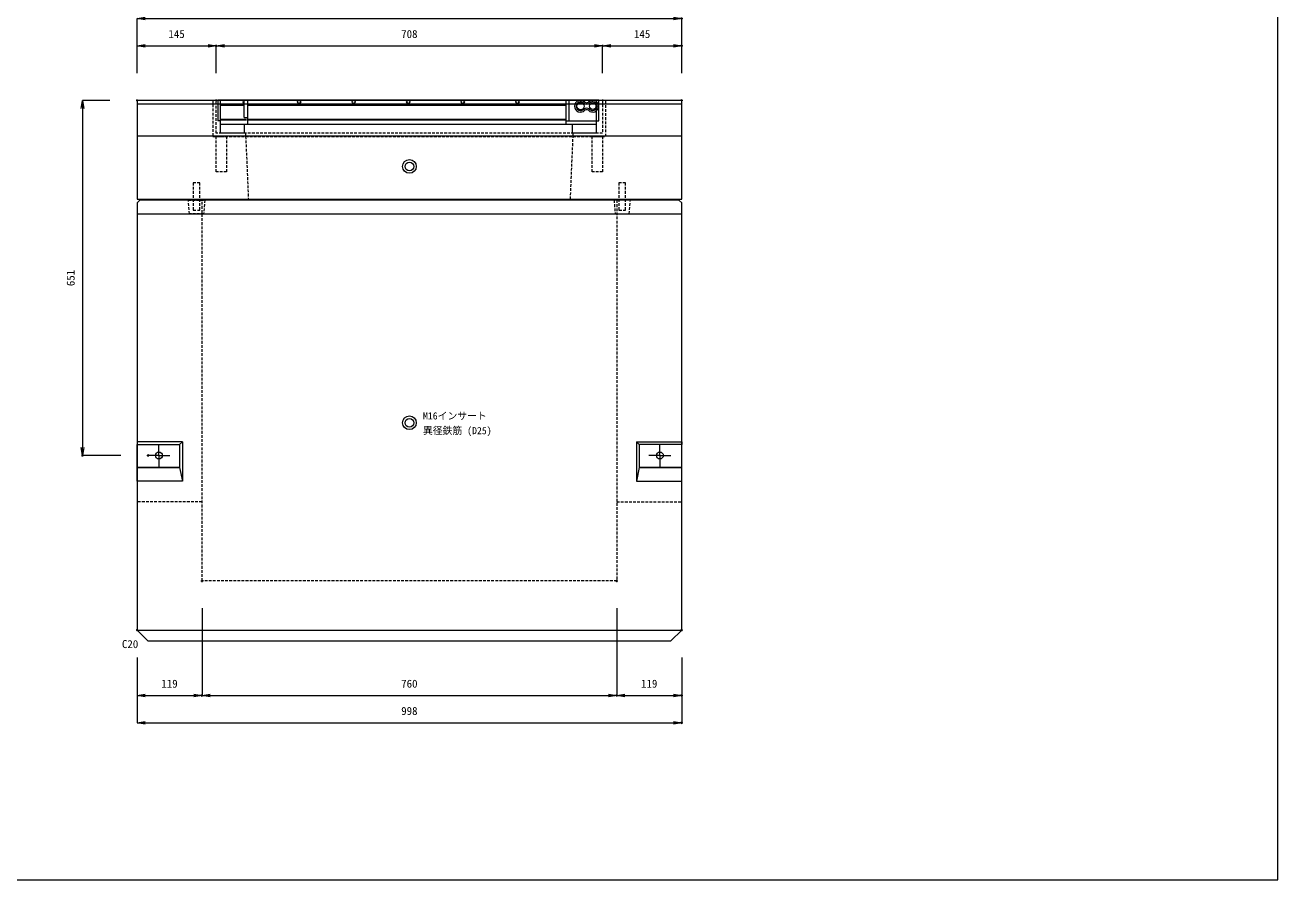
# Model space of a CAD drawing. Units: millimetres, scale not verified. Extents: x -1945 to 1945, y -1192 to 1648.
# Drawn here: x -351 to 1945, y -1192 to 376 of the extents above; entities that cross this region are included whole.
import ezdxf
from ezdxf.enums import TextEntityAlignment as Align

# ---------------------------------------------------------------- set-up
doc = ezdxf.new("R2010")
doc.units = ezdxf.units.MM
doc.header["$LTSCALE"] = 10
doc.header["$PDMODE"] = 32
doc.header["$PDSIZE"] = 2
doc.linetypes.add('USER1', pattern=[0.75, 0.5, -0.25])
doc.linetypes.add('USER2', pattern=[1.5, 1, -0.5])
for name, color, linetype, lineweight in [('0-1_TITLE', 7, 'Continuous', 18), ('0-3_KIJUN', 7, 'USER1', 18), ('0-5_SUNPO_S10', 3, 'Continuous', 18), ('0-7_10-グレ__チング', 5, 'Continuous', 18), ('0-9__0-0_0', 7, 'Continuous', 18)]:
    doc.layers.add(name, color=color, linetype=linetype, lineweight=lineweight)
doc.layers.add('0-A__0-2_DEFPOINTS', color=7, linetype='Continuous')
doc.styles.add('ＭＳ ゴシック', font='')
doc.styles.get('ＭＳ ゴシック').set_extended_font_data('MS Gothic')

# ---------------------------------------------------------------- blocks, each defined once
blk = doc.blocks.new('_OPEN')
at = {"layer": '0-9__0-0_0'}
blk.add_line((0, 0), (-1, 0), dxfattribs=at)
blk.add_lwpolyline([(-1, 0.1667), (0, 0), (-1, -0.1667)], dxfattribs=at)
blk = doc.blocks.new('_D7')
at = {"layer": '0-5_SUNPO_S10'}
for p, q in [((1918.48, 726.39), (1918.48, 566.39)), ((1799.48, 636.39), (1799.48, 566.39)), ((1814.48, 566.39), (1903.48, 566.39))]:
    blk.add_line(p, q, dxfattribs=at)
at = {"layer": '0-A__0-2_DEFPOINTS'}
for p in [(1918.48, 776.39), (1799.48, 686.39), (1918.48, 566.39)]:
    blk.add_point(p, dxfattribs=at)
at = {"layer": '0-5_SUNPO_S10', "xscale": 15, "yscale": 15, "rotation": 180}
blk.add_blockref('_OPEN', (1799.48, 566.39), dxfattribs=at)
at = {"layer": '0-5_SUNPO_S10', "xscale": 15, "yscale": 15}
blk.add_blockref('_OPEN', (1918.48, 566.39), dxfattribs=at)
at = {"layer": '0-5_SUNPO_S10', "color": 7, "style": 'ＭＳ ゴシック'}
blk.add_text('119', height=14.66, dxfattribs=at).set_placement((1843.98, 576.39), align=Align.BOTTOM_LEFT)
blk = doc.blocks.new('_D8')
at = {"layer": '0-5_SUNPO_S10'}
for p, q in [((1918.48, 726.39), (1918.48, 566.39)), ((2678.48, 726.39), (2678.48, 566.39)), ((1933.48, 566.39), (2663.48, 566.39))]:
    blk.add_line(p, q, dxfattribs=at)
at = {"layer": '0-A__0-2_DEFPOINTS'}
for p in [(1918.48, 776.39), (2678.48, 776.39), (2678.48, 566.39)]:
    blk.add_point(p, dxfattribs=at)
at = {"layer": '0-5_SUNPO_S10', "xscale": 15, "yscale": 15, "rotation": 180}
blk.add_blockref('_OPEN', (1918.48, 566.39), dxfattribs=at)
at = {"layer": '0-5_SUNPO_S10', "xscale": 15, "yscale": 15}
blk.add_blockref('_OPEN', (2678.48, 566.39), dxfattribs=at)
at = {"layer": '0-5_SUNPO_S10', "color": 7, "style": 'ＭＳ ゴシック'}
blk.add_text('760', height=14.66, dxfattribs=at).set_placement((2283.48, 576.39), align=Align.BOTTOM_LEFT)
blk = doc.blocks.new('_D9')
at = {"layer": '0-5_SUNPO_S10'}
for p, q in [((2678.48, 726.39), (2678.48, 566.39)), ((2797.48, 636.39), (2797.48, 566.39)), ((2693.48, 566.39), (2782.48, 566.39))]:
    blk.add_line(p, q, dxfattribs=at)
at = {"layer": '0-A__0-2_DEFPOINTS'}
for p in [(2678.48, 776.39), (2797.48, 686.39), (2797.48, 566.39)]:
    blk.add_point(p, dxfattribs=at)
at = {"layer": '0-5_SUNPO_S10', "xscale": 15, "yscale": 15, "rotation": 180}
blk.add_blockref('_OPEN', (2678.48, 566.39), dxfattribs=at)
at = {"layer": '0-5_SUNPO_S10', "xscale": 15, "yscale": 15}
blk.add_blockref('_OPEN', (2797.48, 566.39), dxfattribs=at)
at = {"layer": '0-5_SUNPO_S10', "color": 7, "style": 'ＭＳ ゴシック'}
blk.add_text('119', height=14.66, dxfattribs=at).set_placement((2722.98, 576.39), align=Align.BOTTOM_LEFT)
blk = doc.blocks.new('_D10')
at = {"layer": '0-5_SUNPO_S10'}
for p, q in [((1799.48, 636.39), (1799.48, 516.39)), ((2797.48, 636.39), (2797.48, 516.39)), ((1814.48, 516.39), (2782.48, 516.39))]:
    blk.add_line(p, q, dxfattribs=at)
at = {"layer": '0-A__0-2_DEFPOINTS'}
for p in [(1799.48, 686.39), (2797.48, 686.39), (2797.48, 516.39)]:
    blk.add_point(p, dxfattribs=at)
at = {"layer": '0-5_SUNPO_S10', "xscale": 15, "yscale": 15, "rotation": 180}
blk.add_blockref('_OPEN', (1799.48, 516.39), dxfattribs=at)
at = {"layer": '0-5_SUNPO_S10', "xscale": 15, "yscale": 15}
blk.add_blockref('_OPEN', (2797.48, 516.39), dxfattribs=at)
at = {"layer": '0-5_SUNPO_S10', "color": 7, "style": 'ＭＳ ゴシック'}
blk.add_text('998', height=14.66, dxfattribs=at).set_placement((2283.48, 526.39), align=Align.BOTTOM_LEFT)
blk = doc.blocks.new('_D11')
at = {"layer": '0-5_SUNPO_S10'}
for p, q in [((1799.48, 1707.39), (1799.48, 1757.39)), ((1814.48, 1757.39), (1929.48, 1757.39)), ((1944.48, 1707.39), (1944.48, 1757.39))]:
    blk.add_line(p, q, dxfattribs=at)
at = {"layer": '0-A__0-2_DEFPOINTS'}
for p in [(1944.48, 1757.39), (1799.48, 1657.39), (1944.48, 1657.39)]:
    blk.add_point(p, dxfattribs=at)
at = {"layer": '0-5_SUNPO_S10', "xscale": 15, "yscale": 15, "rotation": 180}
blk.add_blockref('_OPEN', (1799.48, 1757.39), dxfattribs=at)
at = {"layer": '0-5_SUNPO_S10', "xscale": 15, "yscale": 15}
blk.add_blockref('_OPEN', (1944.48, 1757.39), dxfattribs=at)
at = {"layer": '0-5_SUNPO_S10', "color": 7, "style": 'ＭＳ ゴシック'}
blk.add_text('145', height=14.66, dxfattribs=at).set_placement((1856.98, 1767.39), align=Align.BOTTOM_LEFT)
blk = doc.blocks.new('_D12')
at = {"layer": '0-5_SUNPO_S10'}
for p, q in [((1944.48, 1707.39), (1944.48, 1757.39)), ((1959.48, 1757.39), (2637.48, 1757.39)), ((2652.48, 1707.39), (2652.48, 1757.39))]:
    blk.add_line(p, q, dxfattribs=at)
at = {"layer": '0-A__0-2_DEFPOINTS'}
for p in [(2652.48, 1757.39), (1944.48, 1657.39), (2652.48, 1657.39)]:
    blk.add_point(p, dxfattribs=at)
at = {"layer": '0-5_SUNPO_S10', "xscale": 15, "yscale": 15, "rotation": 180}
blk.add_blockref('_OPEN', (1944.48, 1757.39), dxfattribs=at)
at = {"layer": '0-5_SUNPO_S10', "xscale": 15, "yscale": 15}
blk.add_blockref('_OPEN', (2652.48, 1757.39), dxfattribs=at)
at = {"layer": '0-5_SUNPO_S10', "color": 7, "style": 'ＭＳ ゴシック'}
blk.add_text('708', height=14.66, dxfattribs=at).set_placement((2283.48, 1767.39), align=Align.BOTTOM_LEFT)
blk = doc.blocks.new('_D13')
at = {"layer": '0-5_SUNPO_S10'}
for p, q in [((2652.48, 1707.39), (2652.48, 1757.39)), ((2667.48, 1757.39), (2782.48, 1757.39)), ((2797.48, 1707.39), (2797.48, 1757.39))]:
    blk.add_line(p, q, dxfattribs=at)
at = {"layer": '0-A__0-2_DEFPOINTS'}
for p in [(2797.48, 1757.39), (2652.48, 1657.39), (2797.48, 1657.39)]:
    blk.add_point(p, dxfattribs=at)
at = {"layer": '0-5_SUNPO_S10', "xscale": 15, "yscale": 15, "rotation": 180}
blk.add_blockref('_OPEN', (2652.48, 1757.39), dxfattribs=at)
at = {"layer": '0-5_SUNPO_S10', "xscale": 15, "yscale": 15}
blk.add_blockref('_OPEN', (2797.48, 1757.39), dxfattribs=at)
at = {"layer": '0-5_SUNPO_S10', "color": 7, "style": 'ＭＳ ゴシック'}
blk.add_text('145', height=14.66, dxfattribs=at).set_placement((2709.98, 1767.39), align=Align.BOTTOM_LEFT)
blk = doc.blocks.new('_D14')
at = {"layer": '0-5_SUNPO_S10'}
for p, q in [((1799.48, 1707.39), (1799.48, 1807.39)), ((1814.48, 1807.39), (2782.48, 1807.39)), ((2797.48, 1707.39), (2797.48, 1807.39))]:
    blk.add_line(p, q, dxfattribs=at)
at = {"layer": '0-A__0-2_DEFPOINTS'}
for p in [(2797.48, 1807.39), (1799.48, 1657.39), (2797.48, 1657.39)]:
    blk.add_point(p, dxfattribs=at)
at = {"layer": '0-5_SUNPO_S10', "xscale": 15, "yscale": 15, "rotation": 180}
blk.add_blockref('_OPEN', (1799.48, 1807.39), dxfattribs=at)
at = {"layer": '0-5_SUNPO_S10', "xscale": 15, "yscale": 15}
blk.add_blockref('_OPEN', (2797.48, 1807.39), dxfattribs=at)
at = {"layer": '0-5_SUNPO_S10', "color": 7, "style": 'ＭＳ ゴシック'}
blk.add_text('998', height=14.66, dxfattribs=at).set_placement((2283.48, 1817.39), align=Align.BOTTOM_LEFT)
blk = doc.blocks.new('_D20')
at = {"layer": '0-5_SUNPO_S10'}
for p, q in [((1749.48, 1657.39), (1699.48, 1657.39)), ((1699.48, 1642.39), (1699.48, 1021.39)), ((1769.48, 1006.39), (1699.48, 1006.39))]:
    blk.add_line(p, q, dxfattribs=at)
at = {"layer": '0-A__0-2_DEFPOINTS'}
for p in [(1799.48, 1657.39), (1699.48, 1006.39), (1819.48, 1006.39)]:
    blk.add_point(p, dxfattribs=at)
at = {"layer": '0-5_SUNPO_S10', "xscale": 15, "yscale": 15}
for p, rotation in [((1699.48, 1657.39), 90), ((1699.48, 1006.39), 270)]:
    blk.add_blockref('_OPEN', p, dxfattribs=dict(at, rotation=rotation))
at = {"layer": '0-5_SUNPO_S10', "color": 7, "style": 'ＭＳ ゴシック'}
blk.add_text('651', height=14.66, rotation=90, dxfattribs=at).set_placement((1689.48, 1316.89), align=Align.BOTTOM_LEFT)
blk = doc.blocks.new('M16_insert')
at = {"layer": '0-3_KIJUN', "color": 3, "linetype": 'Continuous'}
for radius in [12.5, 8]:
    blk.add_circle((0, 0), radius, dxfattribs=at)
blk = doc.blocks.new('A$C751E3E2C')
at = {"layer": '0-7_10-グレ__チング'}
for p, q in [((698, 60), (0, 60)), ((0, 60), (0, 22)), ((4.5, 60), (4.5, 16)), ((4.5, 52), (46.5, 52)), ((4.5, 51), (46.5, 51)), ((48.5, 28), (48.5, 60)), ((54.5, 60), (54.5, 16)), ((54.5, 52), (637.5, 52)), ((54.5, 51), (637.5, 51)), ((637.5, 60), (637.5, 16)), ((643.5, 60), (643.5, 22)), ((698, 22), (698, 60)), ((4.5, 25), (52.5, 25)), ((4.5, 24), (52.5, 24)), ((48.5, 28), (54.5, 28)), ((54.5, 25), (637.5, 25)), ((54.5, 24), (637.5, 24)), ((693.5, 40.31), (693.5, 16)), ((4.5, 22), (0, 22)), ((4.5, 16), (693.5, 16)), ((4.5, 16), (4.5, 0)), ((4.5, 0), (48.5, 0)), ((48.5, 16), (48.5, 0)), ((637.5, 22), (698, 22)), ((649.5, 16), (649.5, 0)), ((649.5, 0), (693.5, 0)), ((693.5, 16), (693.5, 0))]:
    blk.add_line(p, q, dxfattribs=at)
at = {"layer": '0-7_10-グレ__チング', "linetype": 'USER2'}
blk.add_line((693.5, 60), (693.5, 40.31), dxfattribs=at)
at = {"layer": '0-7_10-グレ__チング'}
for centre, radius in [((149, 57), 3), ((249, 57), 3), ((349, 57), 3), ((449, 57), 3), ((549, 57), 3), ((664.7, 49), 6.5), ((687, 49), 6)]:
    blk.add_circle(centre, radius, dxfattribs=at)
for centre, radius, start, end in [((49, 57), 3, 99.59407, 260.40593), ((664.7, 49), 10.85, 43.62484, 316.37516), ((664.7, 49), 8.05, 42.08353, 317.91647), ((675.85, 61.08), 8.45, 232.23503, 307.76497), ((675.85, 61.08), 5.65, 234.31952, 305.68048), ((687, 49), 10.85, 223.62484, 136.37516), ((687, 49), 8.05, 222.08353, 137.91647), ((675.85, 36.92), 8.45, 52.23503, 127.76497), ((675.85, 36.92), 5.65, 54.31952, 125.68048)]:
    blk.add_arc(centre, radius, start, end, dxfattribs=at)

msp = doc.modelspace()

# ---------------------------------------------------------------- linework, layer by layer
at = {"layer": '0-1_TITLE', "color": 2}
msp.add_lwpolyline([(-1945, -1191.73), (1945, -1191.73), (1945, 1648.27), (-1945, 1648.27)], close=True, dxfattribs=at)
at = {"layer": '0-3_KIJUN', "linetype": 'Continuous'}
for p, q in [((-145.52, 231.39), (852.48, 231.39)), ((-145.52, 172.23), (852.48, 172.23)), ((-145.52, 29.39), (852.48, 29.39)), ((-105.52, -413.61), (-105.52, -393.61)), ((812.48, -413.61), (812.48, -393.61)), ((-105.52, -413.61), (-125.52, -413.61)), ((-105.52, -413.61), (-105.52, -433.61)), ((-105.52, -413.61), (-85.52, -413.61)), ((812.48, -413.61), (792.48, -413.61)), ((812.48, -413.61), (832.48, -413.61)), ((812.48, -413.61), (812.48, -433.61)), ((-145.52, -733.61), (852.48, -733.61))]:
    msp.add_line(p, q, dxfattribs=at)
at = {"layer": '0-3_KIJUN'}
for p, q in [((-26.52, -498.61), (-145.52, -498.61)), ((733.48, -498.61), (852.48, -498.61))]:
    msp.add_line(p, q, dxfattribs=at)
at = {"layer": '0-3_KIJUN', "linetype": 'Continuous'}
for points in [[(852.48, 56.39), (852.48, 237.39), (-145.52, 237.39), (-145.52, 56.39)], [(852.48, 49.39), (847.48, 54.39), (-140.52, 54.39), (-145.52, 49.39), (-145.52, -733.61), (-125.52, -753.61), (832.48, -753.61), (852.48, -733.61)], [(-62.52, -388.61), (-145.52, -388.61), (-145.52, -393.61), (-67.52, -393.61)], [(769.48, -388.61), (852.48, -388.61), (852.48, -393.61), (774.48, -393.61)], [(-145.52, -393.61), (-67.52, -393.61), (-67.52, -435.61), (-145.52, -435.61)], [(852.48, -393.61), (774.48, -393.61), (774.48, -435.61), (852.48, -435.61)]]:
    msp.add_lwpolyline(points, close=True, dxfattribs=at)
at = {"layer": '0-3_KIJUN'}
for points in [[(-0.52, 237.39), (-6.52, 237.39), (-6.52, 171.39), (713.48, 171.39), (713.48, 237.39), (707.48, 237.39), (707.48, 177.39), (-0.52, 177.39)], [(-0.52, 171.39), (18.48, 171.39), (18.48, 106.39), (-0.52, 106.39)], [(688.48, 171.39), (707.48, 171.39), (707.48, 106.39), (688.48, 106.39)], [(-30.52, 86.39), (-42.52, 86.39), (-42.52, 36.39), (-30.52, 36.39)], [(749.48, 86.39), (737.48, 86.39), (737.48, 36.39), (749.48, 36.39)], [(-51.52, 54.39), (-21.52, 54.39), (-23.52, 29.39), (-49.52, 29.39)], [(758.48, 54.39), (728.48, 54.39), (730.48, 29.39), (756.48, 29.39)]]:
    msp.add_lwpolyline(points, close=True, dxfattribs=at)
for points in [[(53.48, 177.39), (53.48, 171.39), (58.48, 56.39), (648.48, 56.39), (653.48, 171.39), (653.48, 177.39)], [(733.48, 54.39), (733.48, -643.61), (-26.52, -643.61), (-26.52, 54.39)]]:
    msp.add_lwpolyline(points, dxfattribs=at)
at = {"layer": '0-3_KIJUN', "linetype": 'Continuous'}
for points in [[(-62.52, -388.61), (-62.52, -460.61), (-145.52, -460.61), (-145.52, -435.61), (-67.52, -435.61), (-62.52, -460.61)], [(769.48, -388.61), (769.48, -460.61), (852.48, -460.61), (852.48, -435.61), (774.48, -435.61), (769.48, -460.61)]]:
    msp.add_lwpolyline(points, dxfattribs=at)
for centre in [(-105.52, -413.61), (812.48, -413.61)]:
    msp.add_circle(centre, 6.35, dxfattribs=at)

# ---------------------------------------------------------------- block references
at = {"layer": '0-3_KIJUN'}
for p in [(353.48, 116.39), (353.48, -353.61)]:
    msp.add_blockref('M16_insert', p, dxfattribs=at)
at = {"layer": '0-5_SUNPO_S10'}
for name in ['_D14', '_D11', '_D12', '_D13', '_D20', '_D7', '_D8', '_D9', '_D10']:
    msp.add_blockref(name, (-1945, -1420), dxfattribs=at)
at = {"layer": '0-7_10-グレ__チング'}
msp.add_blockref('A$C751E3E2C', (2.38, 177.81), dxfattribs=at)

# ---------------------------------------------------------------- texts
at = {"layer": '0-5_SUNPO_S10', "color": 7, "style": 'ＭＳ ゴシック'}
for s, height, p in [('M16インサート', 13.2, (378.34, -351.5)), ('異径鉄筋 (D25)', 13.2, (378.34, -378.5)), ('C20', 14.66, (-173.25, -770.99))]:
    msp.add_text(s, height=height, dxfattribs=at).set_placement(p, align=Align.BOTTOM_LEFT)

doc.saveas('drawing.dxf')
